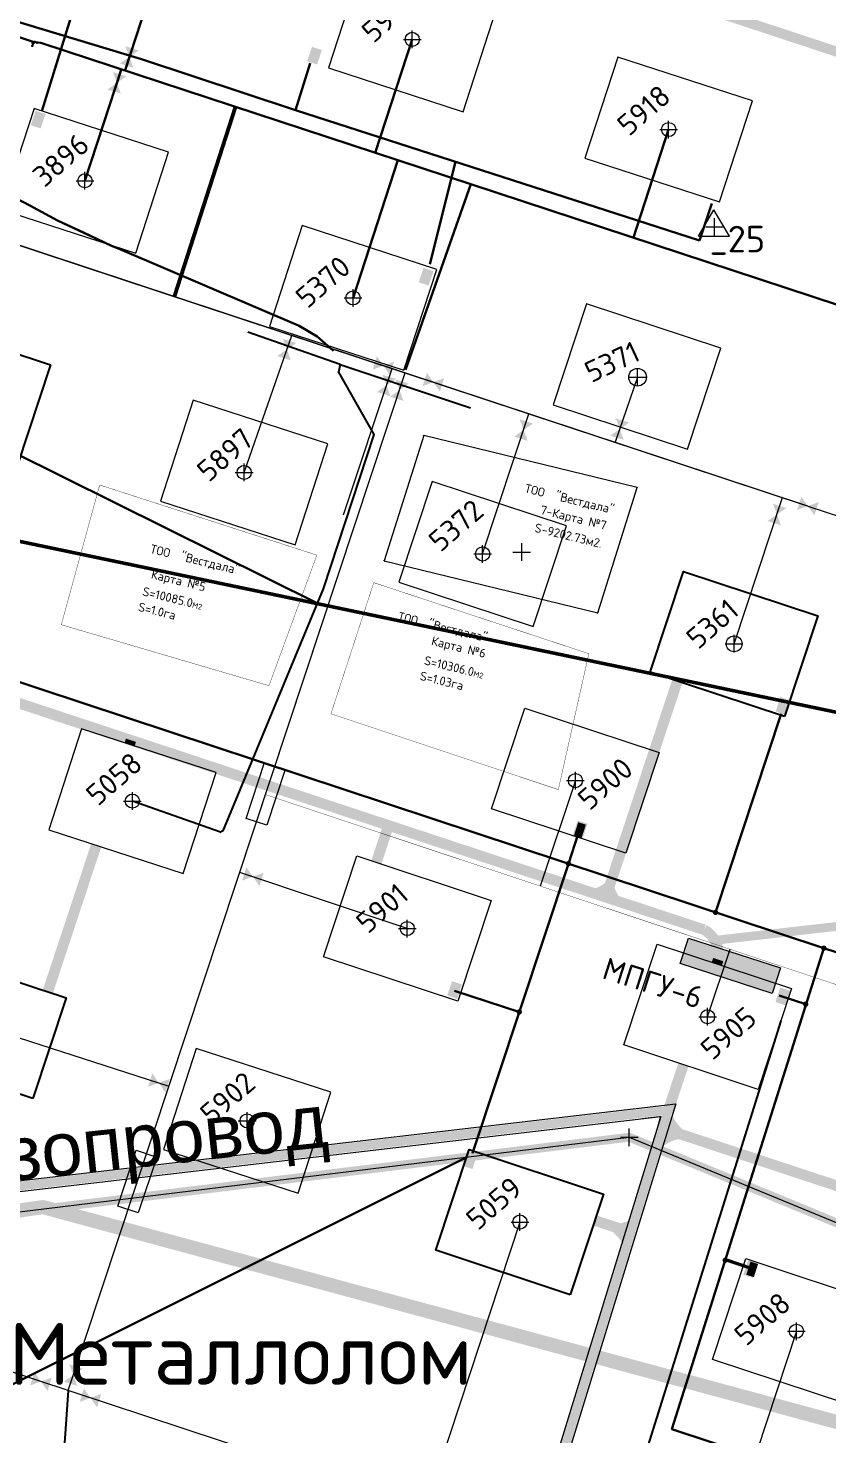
# Model space of a CAD drawing. Header units: millimetres. Extents: x 519 to 9564855, y -810 to 5021775.
# Drawn here: x 9535011 to 9535463, y 5000140 to 5000935 of the extents above; entities that cross this region are included whole.
import ezdxf
from ezdxf.enums import TextEntityAlignment as Align

# ---------------------------------------------------------------- set-up
doc = ezdxf.new("R2010")
doc.units = ezdxf.units.MM
doc.header["$LTSCALE"] = 2
doc.header["$MEASUREMENT"] = 0
doc.header["$PDMODE"] = 2
doc.header["$PDSIZE"] = 5
for name, pattern in [('1', [0]), ('92051501$0$GROUND1', [60, 50, -10]), ('DASHED2', [9.525, 6.35, -3.175]), ('Трубопровод подводный под дном', [9.5, 2.25, -1, 1, -1, 1, -1, 2.25])]:
    doc.linetypes.add(name, pattern=pattern)
for name, color, linetype in [('164 скв. на 2011 год (измененные)', 121, 'Continuous'), ('CONTROL', 7, 'Continuous'), ('Existing roads', 41, 'Continuous'), ('Future Roads', 44, 'Continuous'), ('OilColl&Flowlines', 3, 'Continuous'), ('POINT', 7, 'Continuous'), ('PT_ID', 7, 'Continuous'), ('ROAD_GROUND', 9, 'Continuous'), ('Stage 9.Frame&Text', 7, 'Continuous'), ('STATION', 7, 'Continuous'), ('водавод', 5, 'Continuous'), ('Газопровод', 4, 'Continuous'), ('Здание', 250, '1'), ('МГ-земельный участок', 7, 'Continuous'), ('Скважины  2018 года', 7, 'Continuous'), ('Скважины 2017г', 221, 'Continuous'), ('Скважины на 2013 год.', 21, '1'), ('Скважины на 2021 год', 7, 'Continuous'), ('Сущ. Нефтепровод', 3, 'НЕФТЬ')]:
    doc.layers.add(name, color=color, linetype=linetype)
for name, color, linetype, lineweight in [('PPLINE_GAS', 4, 'GAS_LINE', 30), ('WELLS(drilled after 2000y)', 6, 'Continuous', 40), ('Водовод', 5, 'Трубопровод подводный под дном', 30), ('неф.коллектор', 94, 'g5_122_n', 30), ('Нефтепровод', 94, 'g5_122_n', 30), ('Нефтепровод Fiberclass', 14, 'g5_122_n', 30), ('Скважины на 2022 год', 60, 'Continuous', 13), ('ТХ_Проект. НГ', 244, 'g_122_n', 50), ('Электро', 1, 'Continuous', 30), ('Электроснаб', 1, 'Continuous', 18), ('Электроснабжене', 1, 'Continuous', 18)]:
    doc.layers.add(name, color=color, linetype=linetype, lineweight=lineweight)
doc.layers.add('скв.2011', color=7, linetype='Continuous', true_color=0xb3ffff)
doc.styles.add('92051501$0$STANDARD', font='simplex.shx')
doc.styles.add('Arial', font='arial.ttf', dxfattribs={"height": 30})
doc.styles.add('Elect', font='isocpeur.ttf')
doc.styles.add('GeoApp', font='', dxfattribs={"height": 1})
doc.styles.add('Line_GUGK', font='')
doc.styles.get("Standard").update_dxf_attribs({"font": 'isocpeur.ttf', "width": 0.5})
doc.styles.add('STD', font='txt')
doc.styles.get('GeoApp').set_extended_font_data('D431', italic=True)
doc.styles.get('Line_GUGK').set_extended_font_data('Bm431', italic=True)
doc.linetypes.add('g5_121_g', pattern='A,4,-0.4,["Г",GeoApp,S=1,R=0,X=0,Y=-0.5],-1.2,12', length=17.6)
doc.linetypes.add('g5_122_n', pattern='A,1,-1,1.5,-0.3,["Н",GeoApp,S=1,R=0,X=0,Y=-0.5],-1.5,1.5,-1,4,-1,4,-1,3', length=20.8)
doc.linetypes.add('g_122_n', pattern='A,2,-2,3,-0.6,["Н",Line_GUGK,S=2,R=0,X=0,Y=-1],-3,3,-2,8,-2,8,-2,6', length=41.6)
doc.linetypes.add('GAS_LINE', pattern='A,0.5,-0.2,["G",92051501$0$STANDARD,S=0.1,R=0,X=-0.1,Y=-0.05],-0.05', length=0.75)
doc.linetypes.add('НЕФТЬ', pattern='A,20,-1.5,[1,MG,S=1,R=0,X=0,Y=-1.3],-3.5', length=25)

# ---------------------------------------------------------------- blocks, each defined once
blk = doc.blocks.new('92051501$0$WELLPAD')
at = {"flags": 128}
blk.add_lwpolyline([(40, -30), (-40, -30), (-40, 30), (40, 30)], close=True, dxfattribs=at)
blk = doc.blocks.new('CROSS')
at = {"color": 0}
for p, q in [((-50, 0), (50, 0)), ((0, -50), (0, 50))]:
    blk.add_line(p, q, dxfattribs=at)
blk = doc.blocks.new('Z')
at = {"lineweight": 9}
h = blk.add_hatch(dxfattribs=at)
h.set_pattern_fill('ANSI31', color=256, scale=0.05, style=0)
h.set_pattern_definition([(45, (13.5061613, 46.7154025), (-0.0044194174, 0.0044194174), [])])
h.paths.add_polyline_path([(-0.34, -0.18), (-0.34, 0.18), (-0.01, 0)])
h.paths.add_polyline_path([(0.01, 0), (0.34, -0.18), (0.34, 0.18)])
at = {"color": 7, "lineweight": 13, "flags": 128}
blk.add_lwpolyline([(-0.35, -0.19), (-0.35, 0.19), (0.35, -0.19), (0.35, 0.19), (-0.35, -0.19)], dxfattribs=at)

msp = doc.modelspace()

# ---------------------------------------------------------------- hatches: boundary and pattern name
at = {"linetype": 'ByBlock', "lineweight": 0, "ltscale": 80}
msp.add_hatch(color=1, dxfattribs=at).paths.add_polyline_path([(9535384.25484, 5000420.58006), (9535379.59026, 5000406.22394), (9535431.56624, 5000389.33592), (9535436.23082, 5000403.69204)])
at = {"layer": 'Existing roads', "lineweight": 0}
h = msp.add_hatch(color=256, dxfattribs=at)
h.paths.add_polyline_path([(9535340.13458, 5000452.6824), (9535341.72182, 5000452.08564, 0.155118741), (9535346.25447, 5000442.54863), (9535337.69888, 5000445.30177)])
h.paths.add_polyline_path([(9535338.60888, 5000453.25603), (9535340.13458, 5000452.6824), (9535337.69888, 5000445.30177), (9535328.90294, 5000448.13225, 0.161550784)])
h = msp.add_hatch(color=256, dxfattribs=at)
edge = h.paths.add_edge_path()
edge.add_line((9535381.48955, 5000311.85213), (9535379.8977, 5000307.1061))
edge.add_arc((9535382.62562, 5000286.70324), 20.58442, 457.61544673, 491.50735806)
edge.add_line((9535368.98399, 5000302.11831), (9535374.9927, 5000320.27797))
edge.add_arc((9535398.79831, 5000331.91593), 26.4981, 566.05282574, 589.21610865)
h = msp.add_hatch(color=256, dxfattribs=at)
edge = h.paths.add_edge_path()
edge.add_line((9535341.80146, 5000253.932), (9535343.3933, 5000258.67803))
edge.add_arc((9535340.66538, 5000279.08089), 20.58442, 277.61544673, 311.50735806)
edge.add_line((9535354.30701, 5000263.66582), (9535348.2983, 5000245.50616))
edge.add_arc((9535324.49269, 5000233.8682), 26.4981, 386.05282574, 409.21610865)
at = {"layer": 'Скважины 2017г', "linetype": 'ByBlock', "lineweight": 0, "ltscale": 40}
h = msp.add_hatch(color=1, dxfattribs=at)
h.dxf.hatch_style = 1
h.set_gradient(color1=(255, 0, 0), color2=(255, 0, 0), tint=1)
h.paths.add_polyline_path([(9535323.80949, 5000477.35758), (9535326.16854, 5000484.78464), (9535321.85466, 5000486.15485), (9535319.49561, 5000478.72779)])
h = msp.add_hatch(color=1, dxfattribs=at)
h.dxf.hatch_style = 1
h.set_gradient(color1=(255, 0, 0), color2=(255, 0, 0), tint=1)
h.paths.add_polyline_path([(9535421.1817, 5000228.81348), (9535423.54075, 5000236.24054), (9535419.22687, 5000237.61075), (9535416.86782, 5000230.18369)])
at = {"layer": 'Электро', "ltscale": 25}
for points in [[(9535168.62924, 5000916.63701), (9535174.24148, 5000914.78002), (9535176.9487, 5000922.96188), (9535171.33647, 5000924.81887)], [(9535012.33699, 5000880.42412), (9535017.94922, 5000878.56713), (9535020.65645, 5000886.74899), (9535015.04422, 5000888.60597)], [(9535231.67477, 5000791.56111), (9535237.287, 5000789.70412), (9535239.99423, 5000797.88598), (9535234.382, 5000799.74297)], [(9535318.8374, 5000478.92677), (9535324.44963, 5000477.06978), (9535327.15686, 5000485.25164), (9535321.54463, 5000487.10863)], [(9535247.80838, 5000388.06396), (9535253.42062, 5000386.20697), (9535256.12785, 5000394.38883), (9535250.51561, 5000396.24581)], [(9535433.40553, 5000384.45405), (9535439.01776, 5000382.59706), (9535441.72499, 5000390.77892), (9535436.11276, 5000392.63591)], [(9535415.17013, 5000230.18754), (9535420.78237, 5000228.33056), (9535423.4896, 5000236.51242), (9535417.87736, 5000238.3694)]]:
    msp.add_hatch(color=256, dxfattribs=at).paths.add_polyline_path(points)
at = {"layer": 'Электро', "ltscale": 7.5}
for points in [[(9535441.76207, 5000555.19864), (9535436.12995, 5000556.9944), (9535433.51197, 5000548.78355), (9535439.1441, 5000546.98778)], [(9535264.67812, 5000298.17685), (9535259.046, 5000299.97261), (9535256.42803, 5000291.76176), (9535262.06015, 5000289.966)]]:
    msp.add_hatch(color=256, dxfattribs=at).paths.add_polyline_path(points)
at = {"layer": 'Электроснаб', "lineweight": 0, "ltscale": 7.5}
for points in [[(9535441.76207, 5000555.19864), (9535436.12995, 5000556.9944), (9535433.51197, 5000548.78355), (9535439.1441, 5000546.98778)], [(9535264.67812, 5000298.17685), (9535259.046, 5000299.97261), (9535256.42803, 5000291.76176), (9535262.06015, 5000289.966)]]:
    msp.add_hatch(color=1, dxfattribs=at).paths.add_polyline_path(points)
at = {"layer": 'Электроснаб', "lineweight": 0, "ltscale": 25}
for points in [[(9535318.8374, 5000478.92677), (9535324.44963, 5000477.06978), (9535327.15686, 5000485.25164), (9535321.54463, 5000487.10863)], [(9535247.80838, 5000388.06396), (9535253.42062, 5000386.20697), (9535256.12785, 5000394.38883), (9535250.51561, 5000396.24581)], [(9535433.40553, 5000384.45405), (9535439.01776, 5000382.59706), (9535441.72499, 5000390.77892), (9535436.11276, 5000392.63591)], [(9535415.17013, 5000230.18754), (9535420.78237, 5000228.33056), (9535423.4896, 5000236.51242), (9535417.87736, 5000238.3694)]]:
    msp.add_hatch(color=1, dxfattribs=at).paths.add_polyline_path(points)
at = {"layer": 'Электроснабжене', "lineweight": 0, "ltscale": 7.5}
for points in [[(9535441.76207, 5000555.19864), (9535436.12995, 5000556.9944), (9535433.51197, 5000548.78355), (9535439.1441, 5000546.98778)], [(9535264.67812, 5000298.17685), (9535259.046, 5000299.97261), (9535256.42803, 5000291.76176), (9535262.06015, 5000289.966)]]:
    msp.add_hatch(color=1, dxfattribs=at).paths.add_polyline_path(points)
at = {"layer": 'Электроснабжене', "lineweight": 0, "ltscale": 25}
for points in [[(9535318.8374, 5000478.92677), (9535324.44963, 5000477.06978), (9535327.15686, 5000485.25164), (9535321.54463, 5000487.10863)], [(9535247.80838, 5000388.06396), (9535253.42062, 5000386.20697), (9535256.12785, 5000394.38883), (9535250.51561, 5000396.24581)], [(9535433.40553, 5000384.45405), (9535439.01776, 5000382.59706), (9535441.72499, 5000390.77892), (9535436.11276, 5000392.63591)], [(9535415.17013, 5000230.18754), (9535420.78237, 5000228.33056), (9535423.4896, 5000236.51242), (9535417.87736, 5000238.3694)]]:
    msp.add_hatch(color=1, dxfattribs=at).paths.add_polyline_path(points)

# ---------------------------------------------------------------- linework, layer by layer
at = {"linetype": 'Continuous', "lineweight": 0}
for p, q in [((9535234.6291, 5000704.8325, -23.5784), (9535212.16, 5000634.03, -23.9136)), ((9535355.1733, 5000675.4779, -23.4851), (9535234.6291, 5000704.8325, -23.5784)), ((9535332.9359, 5000604.6657, -23.653), (9535355.1733, 5000675.4779, -23.4851)), ((9535212.16, 5000634.03, -23.9136), (9535332.9359, 5000604.6657, -23.653))]:
    msp.add_line(p, q, dxfattribs=at)
at = {"lineweight": 0, "ltscale": 5, "const_width": 0.2}
for points in [[(9535029.61, 5000597.87), (9535051.31, 5000676.93), (9535174.09, 5000637.24), (9535147.01, 5000563.39), (9535029.61, 5000597.87)], [(9535206.27, 5000621.68), (9535327.88, 5000581.49), (9535310.61, 5000504.61), (9535182.08, 5000547.52), (9535206.27, 5000621.68)]]:
    msp.add_lwpolyline(points, dxfattribs=at)
at = {"color": 1, "linetype": 'ByBlock', "lineweight": 0, "ltscale": 80}
msp.add_lwpolyline([(9535384.25484, 5000420.58006), (9535436.23082, 5000403.69204), (9535431.56624, 5000389.33592), (9535379.59026, 5000406.22394)], close=True, dxfattribs=at)
at = {"layer": '164 скв. на 2011 год (измененные)', "color": 0, "linetype": 'ByBlock', "lineweight": 0, "ltscale": 80, "const_width": 5}
msp.add_lwpolyline([(9535220.53, 4999792.35), (9534857.34064, 5000044.69341), (9534853.82, 5000247.06), (9535350.71, 5000307.96), (9535536.36, 5000231.24), (9535358.65, 4999910.07), (9535220.53, 4999792.35)], dxfattribs=at)
at = {"layer": 'CONTROL', "lineweight": 0}
for p, q in [((9535407.30771, 5000817.65866), (9535398.60275, 5000832.66762)), ((9535407.30771, 5000817.65866), (9535398.60275, 5000832.66762)), ((9535389.89779, 5000817.65866), (9535407.30771, 5000817.65866)), ((9535389.89779, 5000817.65866), (9535407.30771, 5000817.65866))]:
    msp.add_line(p, q, dxfattribs=at)
at = {"layer": 'Existing roads', "lineweight": 0, "const_width": 6}
for points in [[(9534078.89143, 5000860.14334), (9535393.11817, 5000425.28952)], [(9535068.22311, 5000530.15623), (9535069.00859, 5000532.53151)], [(9535207.75068, 5000463.48582), (9535214.6265, 5000484.34918)], [(9535022.17072, 5000390.89383), (9535049.38487, 5000473.18941)], [(9535400.20035, 5000405.99146), (9535401.01528, 5000408.45438)], [(9535372.81973, 5000323.24102), (9535381.34491, 5000349.00606)]]:
    msp.add_lwpolyline(points, dxfattribs=at)
at = {"layer": 'Existing roads', "lineweight": 0, "const_width": 6, "elevation": 0.00005}
for points in [[(9535377.89196, 5000565.92348), (9535338.12825, 5000445.75654)], [(9535331.46455, 5000260.82964), (9535348.75984, 5000255.10694)]]:
    msp.add_lwpolyline(points, dxfattribs=at)
at = {"layer": 'Existing roads', "lineweight": 0, "const_width": 6}
for points in [[(9535401.01528, 5000408.45438, 0.311962257), (9535393.11817, 5000425.28952, -0.574822104)], [(9537889.91883, 4999341.77945), (9537924.72003, 4999447.01825, 0.414213562), (9537912.01067, 4999472.28626), (9535372.52563, 5000312.06314)]]:
    msp.add_lwpolyline(points, format="xyb", dxfattribs=at)
at = {"layer": 'Future Roads', "linetype": 'ByBlock', "lineweight": 0}
msp.add_lwpolyline([(9534209.96643, 5001246.66376, 5, 5, 0), (9534272.53101, 5001225.68209, 5, 5, 0.416378138), (9534278.87293, 5001228.86789, 5, 5, 0), (9534302.88488, 5001302.26189, 5, 5.7, -0.41519618), (9534309.20768, 5001305.45405, 5.7, 5.7, 0), (9536138.17449, 5000700.28207, 5.7, 5.7, 0)], format="xyseb", dxfattribs=at)
at = {"layer": 'Future Roads', "linetype": 'ByBlock', "lineweight": 0, "const_width": 5}
msp.add_lwpolyline([(9535534.33636, 5000450.36553), (9535529.90968, 5000436.84343, -0.193740551), (9535527.50636, 5000433.98485), (9535399.05225, 5000419.33106)], format="xyb", dxfattribs=at)
at = {"layer": 'OilColl&Flowlines', "lineweight": 0}
for p, q in [((9534037.5435, 5001132.93901), (9535451.40646, 5000665.11737)), ((9534981.88758, 5000820.44869), (9535451.35887, 5000665.10914)), ((9535133, 5000684), (9535159.89097, 5000761.55059)), ((9535189.24027, 5000660.12142), (9535216.62323, 5000742.77891)), ((9535189.24027, 5000660.12142), (9535216.62323, 5000742.77891)), ((9535189.24027, 5000660.12142), (9535216.62323, 5000742.77891)), ((9535033.54332, 5000164.65773), (9535224.03015, 5000740.35207)), ((9535129.39011, 5000454.46404), (9535223.98256, 5000740.34384)), ((9535267.8, 5000637.9), (9535294.02804, 5000717.16706)), ((9535410, 5000587.1), (9535437.38295, 5000669.7575)), ((9535410, 5000587.1), (9535437.38295, 5000669.7575)), ((9535479.44, 5000017.75), (9533943.87878, 5000523.47099)), ((9534984.9, 5000371), (9535090.49027, 5000336.7643)), ((9535288.9, 5000260), (9535235.44302, 5000098.13867))]:
    msp.add_line(p, q, dxfattribs=at)
at = {"layer": 'OilColl&Flowlines', "color": 3, "linetype": 'ByBlock', "lineweight": 0, "ltscale": 25}
for p, q in [((9535451.64381, 5000665.03884), (9536615.44046, 5000279.95961)), ((9535225.2, 5000426), (9535130.49516, 5000457.80376))]:
    msp.add_line(p, q, dxfattribs=at)
at = {"layer": 'OilColl&Flowlines', "color": 0, "linetype": 'ByBlock', "lineweight": 0, "ltscale": 25}
for p, q in [((9535134.09368, 5000488.34735), (9535144.53858, 5000519.91421)), ((9535144.53858, 5000519.91421), (9535156.16848, 5000516.06608)), ((9535156.16848, 5000516.06608), (9535145.72357, 5000484.49923)), ((9535145.72357, 5000484.49923), (9535134.09368, 5000488.34735)), ((9535061.5291, 5000269.04075), (9535071.974, 5000300.60761)), ((9535071.974, 5000300.60761), (9535083.6039, 5000296.75949)), ((9535083.6039, 5000296.75949), (9535073.159, 5000265.19263)), ((9535073.159, 5000265.19263), (9535061.5291, 5000269.04075))]:
    msp.add_line(p, q, dxfattribs=at)
at = {"layer": 'OilColl&Flowlines'}
msp.add_line((9535033.52651, 5000164.60693), (9535018.15179, 4999952.92699), dxfattribs=at)
at = {"layer": 'OilColl&Flowlines', "lineweight": 0}
for points, elevation in [([(9535066.5244, 5000914.1457, 8, 0, 0), (9535068.08918, 5000919.09587, 0, 8, 0), (9535069.61837, 5000923.93347, 8, 8, 0)], 1.5501), ([(9535059.51327, 5000899.47019, 8, 0, 0), (9535061.07804, 5000904.42037, 0, 8, 0), (9535062.60723, 5000909.25796, 8, 8, 0)], -122.38696)]:
    msp.add_lwpolyline(points, format="xyseb", dxfattribs=dict(at, elevation=elevation))
for points in [[(9535155.58935, 5000748.65203, 8, 0, 0), (9535157.15413, 5000753.60221, 0, 8, 0), (9535158.68332, 5000758.4398, 8, 8, 0)], [(9535216.63839, 5000742.87102, 8, 0, 0), (9535211.68822, 5000744.43579, 0, 8, 0), (9535206.85062, 5000745.96498, 8, 8, 0)], [(9535211.91712, 5000728.33495, 8, 0, 0), (9535213.4819, 5000733.28512, 0, 8, 0), (9535215.01109, 5000738.12272, 8, 8, 0)], [(9535211.91712, 5000728.33495, 8, 0, 0), (9535213.4819, 5000733.28512, 0, 8, 0), (9535215.01109, 5000738.12272, 8, 8, 0)], [(9535211.91712, 5000728.33495, 8, 0, 0), (9535213.4819, 5000733.28512, 0, 8, 0), (9535215.01109, 5000738.12272, 8, 8, 0)], [(9535219.24551, 5000725.67076, 8, 0, 0), (9535220.81029, 5000730.62094, 0, 8, 0), (9535222.33948, 5000735.45853, 8, 8, 0)], [(9535244.88242, 5000733.52558, 8, 0, 0), (9535239.93225, 5000735.09036, 0, 8, 0), (9535235.09465, 5000736.61955, 8, 8, 0)], [(9535289.44062, 5000703.08179, 8, 0, 0), (9535291.0054, 5000708.03197, 0, 8, 0), (9535292.53459, 5000712.86956, 8, 8, 0)], [(9535343.76446, 5000703.65575, 8, 0, 0), (9535345.32924, 5000708.60593, 0, 8, 0), (9535346.85843, 5000713.44352, 8, 8, 0)], [(9535432.67685, 5000655.31353, 8, 0, 0), (9535434.24163, 5000660.2637, 0, 8, 0), (9535435.77082, 5000665.1013, 8, 8, 0)], [(9535456.59398, 5000663.47406, 8, 0, 0), (9535451.64381, 5000665.03884, 0, 8, 0), (9535446.80621, 5000666.56803, 8, 8, 0)], [(9535089.68894, 5000337.10259, 8, 0, 0), (9535084.73877, 5000338.66737, 0, 8, 0), (9535079.90117, 5000340.19656, 8, 8, 0)], [(9535034.80834, 5000168.47587, 8, 0, 0), (9535036.37311, 5000173.42605, 0, 8, 0), (9535037.90231, 5000178.26364, 8, 8, 0)], [(9535023.00964, 5000168.19435, 8, 0, 0), (9535018.05946, 5000169.75913, 0, 8, 0), (9535013.22187, 5000171.28832, 8, 8, 0)], [(9535051.01633, 5000158.92745, 8, 0, 0), (9535046.06615, 5000160.49222, 0, 8, 0), (9535041.22856, 5000162.02141, 8, 8, 0)]]:
    msp.add_lwpolyline(points, format="xyseb", dxfattribs=at)
at = {"layer": 'OilColl&Flowlines', "color": 3, "linetype": 'ByBlock', "lineweight": 0, "ltscale": 25}
msp.add_lwpolyline([(9535142.85724, 5000453.81321, 8, 0, 0), (9535137.90707, 5000455.37798, 0, 8, 0), (9535133.06947, 5000456.90717, 8, 8, 0)], format="xyseb", dxfattribs=at)
at = {"layer": 'PPLINE_GAS', "linetype": 'g5_121_g', "lineweight": -2}
msp.add_line((9535436.37507, 5000373.75936), (9535288.8354, 4999902.01771), dxfattribs=at)
at = {"layer": 'ROAD_GROUND', "color": 8, "lineweight": 0, "const_width": 5}
for points in [[(9533571.38322, 5000628.46165), (9533800.81319, 5000545.97104), (9534519.86736, 5000222.9772), (9534653.29417, 5000238.97633), (9535372.81973, 5000323.24102)], [(9534656.57418, 5000239.36045), (9535372.8196, 5000323.2406), (9535203.59289, 4999771.91703)]]:
    msp.add_lwpolyline(points, dxfattribs=at)
at = {"layer": 'ROAD_GROUND', "lineweight": 0}
for points in [[(9534656.22523, 5000242.34009), (9535377.037, 5000326.755), (9535206.69775, 4999772.02274)], [(9534662.87442, 5000237.07778), (9535368.60219, 5000319.72619), (9535201.59442, 4999775.8433)]]:
    msp.add_lwpolyline(points, dxfattribs=at)
at = {"layer": 'ROAD_GROUND', "lineweight": 0, "const_width": 0.5}
for points in [[(9535372.62651, 5000326.23849), (9535377.02445, 5000326.71413), (9535375.38301, 5000321.36856)], [(9535357.75064, 5000318.45536), (9535368.27103, 5000319.68741), (9535366.00444, 5000311.26626)]]:
    msp.add_lwpolyline(points, dxfattribs=at)
at = {"layer": 'Stage 9.Frame&Text', "color": 0, "linetype": 'ByBlock', "lineweight": 0}
for centre, radius in [((9535410, 5000587.1), 4.48341), ((9535288.9, 5000260), 4)]:
    msp.add_circle(centre, radius, dxfattribs=at)
msp.add_point((9535410, 5000587.1), dxfattribs=at)
at = {"layer": 'Stage 9.Frame&Text', "color": 0, "linetype": 'ByBlock', "lineweight": 0, "ltscale": 80}
msp.add_point((9535288.9, 5000260), dxfattribs=at)
at = {"layer": 'STATION', "lineweight": 0}
msp.add_point((9535398.94518, 5000822.9059, -22.9), dxfattribs=at)
at = {"layer": 'водавод', "linetype": 'Continuous', "elevation": -0.5442}
for points in [[(9535187.26771, 5000745.09272), (9535135.00602, 5000763.30047)], [(9535187.26771, 5000745.09272), (9535186.32665, 5000740.70158), (9535206.2588, 5000705.57172), (9535177.74432, 5000618.20531), (9535120.84991, 5000481.31354), (9535119.58496, 5000480.5563), (9535069.8, 5000498.1)], [(9535187.26771, 5000745.09272), (9535260.89187, 5000720.61302)]]:
    msp.add_lwpolyline(points, dxfattribs=at)
at = {"layer": 'Газопровод', "color": 132, "linetype": '92051501$0$GROUND1', "lineweight": 100, "const_width": 8}
msp.add_lwpolyline([(9533942.06971, 5000433.4003), (9534353.38475, 5000277.98862), (9534408.09908, 5000252.64238), (9534454.17528, 5000231.29773), (9534518.04707, 5000210.29014), (9534625.03869, 5000206.33895), (9534667.90867, 5000192.79749), (9534701.32703, 5000223.3009), (9535019.30777, 5000268.41216), (9535549.94724, 5000124.68543)], dxfattribs=at)
at = {"layer": 'Здание', "lineweight": -2, "ltscale": 0.7}
msp.add_lwpolyline([(9535027.47, 5000826.635), (9535057.62, 5000812.386), (9535062.711, 5000810.28)], dxfattribs=at)
at = {"layer": 'МГ-земельный участок', "color": 0, "linetype": 'DASHED2', "lineweight": 25, "ltscale": 5, "const_width": 2}
msp.add_lwpolyline([(9522167.80801, 4999999.48247), (9521654, 5002362), (9522840, 5002532), (9525642, 5002155), (9528521, 5002235), (9531281, 5003464), (9533105, 5001043), (9546614, 4998215), (9544978, 4995525), (9543652, 4996420), (9539605, 4995735), (9529554.6705, 4998798.09585), (9529554.71722, 4998845.23995), (9529525.402, 4998845.269), (9529525.36994, 4998882.97318), (9529309.91997, 4998882.84552), (9526935, 5000017), (9526935, 4999132), (9522906, 5001105), (9522683.367, 5000265.06642), (9522496, 5000315)], close=True, dxfattribs=at)
at = {"layer": 'неф.коллектор', "color": 224, "linetype": 'g_122_n', "lineweight": 30}
for points in [[(9534913.426, 5000895.838), (9534906.721, 5000872.021), (9534996.012, 5000843.32), (9535011.741, 5000834.9775), (9535027.47, 5000826.635), (9535042.545, 5000819.5105), (9535057.62, 5000812.386), (9535062.711, 5000810.28)], [(9535062.711, 5000810.28), (9535062.711, 5000810.28), (9535164.066, 5000766.967)], [(9535164.066, 5000766.967), (9535174.25, 5000760.926), (9535183.498, 5000752.784)]]:
    msp.add_lwpolyline(points, dxfattribs=at)
at = {"layer": 'Нефтепровод', "elevation": -0.0148}
msp.add_lwpolyline([(9535498.7868, 5000768.9124), (9535261.17554, 5000847.08131), (9535017.96547, 5000927.1433)], dxfattribs=at)
at = {"layer": 'Нефтепровод Fiberclass'}
for points, elevation in [([(9534770.642, 5001006.3703), (9534797.8014, 5000997.8749), (9534826.8719, 5000989.3161), (9534871.2313, 5000975.3843), (9534872.1393, 5000975.0103), (9534924.7137, 5000957.3253), (9534934.6688, 5000954.3373), (9535013.7873, 5000927.6835), (9535017.96547, 5000927.1433)], -24.9338), ([(9535013.5812, 5000926.9407), (9535013.7873, 5000927.6835)], -24.0943)]:
    msp.add_lwpolyline(points, dxfattribs=dict(at, elevation=elevation))
at = {"layer": 'скв.2011', "color": 0, "linetype": 'ByBlock', "lineweight": 0, "ltscale": 80}
for p, q in [((9534853.82, 5000247.06), (9535350.71, 5000307.96)), ((9535350.71, 5000307.96), (9535536.36, 5000231.24))]:
    msp.add_line(p, q, dxfattribs=at)
at = {"layer": 'скв.2011', "color": 0, "linetype": 'ByBlock', "lineweight": 0, "ltscale": 80, "const_width": 0.1}
msp.add_lwpolyline([(9534853.82, 5000247.06), (9535350.71, 5000307.96), (9535536.36, 5000231.24), (9535358.65, 4999910.07), (9535220.53, 4999792.35), (9534857.34064, 5000044.69341), (9534853.82, 5000247.06)], dxfattribs=at)
at = {"layer": 'скв.2011', "color": 0, "linetype": 'ByBlock', "lineweight": 0, "ltscale": 80}
msp.add_point((9535350.71, 5000307.96), dxfattribs=at)
at = {"layer": 'Скважины  2018 года', "linetype": 'ByBlock', "lineweight": 0, "ltscale": 2}
msp.add_line((9535389.89779, 5000817.65866), (9535398.60275, 5000832.66762), dxfattribs=at)
msp.add_lwpolyline([(9535307.7178, 5000722.33358), (9535383.69478, 5000697.28368), (9535402.4822, 5000754.26642), (9535326.50522, 5000779.31632)], close=True, dxfattribs=at)
at = {"layer": 'Скважины 2017г', "color": 3, "linetype": 'ByBlock', "lineweight": 0, "ltscale": 5}
msp.add_line((9535355.4, 5000737.9), (9535342.77813, 5000701.06052), dxfattribs=at)
at = {"layer": 'Скважины 2017г', "color": 18, "linetype": 'ByBlock', "lineweight": 0, "ltscale": 5, "true_color": 0x000000, "const_width": 0.2}
msp.add_lwpolyline([(9535212.16, 5000634.03), (9535234.56953, 5000704.85141), (9535355.17431, 5000675.48205), (9535332.93563, 5000604.66578), (9535212.16, 5000634.03002)], dxfattribs=at)
at = {"layer": 'Скважины 2017г', "color": 0, "linetype": 'ByBlock', "lineweight": 0}
for points in [[(9535272.88202, 5000493.77759), (9535291.73745, 5000550.76299), (9535367.71798, 5000525.62241), (9535348.86255, 5000468.63701), (9535272.88202, 5000493.77759)], [(9535177.78202, 5000410.07759), (9535196.63745, 5000467.06299), (9535272.61798, 5000441.92241), (9535253.76255, 5000384.93701), (9535177.78202, 5000410.07759)], [(9535397.78202, 5000182.27759), (9535416.63745, 5000239.26299), (9535492.61798, 5000214.12241), (9535473.76255, 5000157.13701), (9535397.78202, 5000182.27759)]]:
    msp.add_lwpolyline(points, dxfattribs=at)
at = {"layer": 'Скважины 2017г', "color": 3, "linetype": 'ByBlock', "lineweight": 0, "ltscale": 5}
for points in [[(9535320.3, 5000509.7), (9535300.42472, 5000450.02081)], [(9535395, 5000376.1), (9535407.71806, 5000414.28833)], [(9535445.2, 5000198.2), (9535394.92212, 5000045.59576)]]:
    msp.add_lwpolyline(points, dxfattribs=at)
at = {"layer": 'Скважины 2017г', "color": 3, "linetype": 'ByBlock', "lineweight": 0, "ltscale": 5, "const_width": 0.2}
msp.add_lwpolyline([(9535145.04234, 5000501.76864), (9535983.88686, 5000222.40373)], dxfattribs=at)
at = {"layer": 'Скважины 2017г', "color": 1, "linetype": 'ByBlock', "lineweight": 0, "ltscale": 2, "const_width": 0.2}
msp.add_lwpolyline([(9535316.2937, 5000462.70647), (9535322.53661, 5000480.74652)], dxfattribs=at)
at = {"layer": 'Скважины 2017г', "color": 0, "linetype": 'ByBlock', "lineweight": 0, "ltscale": 5}
msp.add_lwpolyline([(9535347.58202, 5000360.17759), (9535366.43745, 5000417.16299), (9535442.41798, 5000392.02241), (9535423.56255, 5000335.03701), (9535347.58202, 5000360.17759)], dxfattribs=at)
at = {"layer": 'Скважины 2017г', "color": 1, "linetype": 'ByBlock', "lineweight": 0, "ltscale": 2, "elevation": -4.252}
msp.add_lwpolyline([(9535405.23921, 5000239.28408), (9535420.23205, 5000234.17178)], dxfattribs=at)
at = {"layer": 'Скважины 2017г', "color": 0, "linetype": 'ByBlock', "lineweight": 0}
for centre in [(9535320.3, 5000509.7), (9535225.2, 5000426), (9535445.2, 5000198.2)]:
    msp.add_circle(centre, 4, dxfattribs=at)
at = {"layer": 'Скважины 2017г', "color": 0, "linetype": 'ByBlock', "lineweight": 0, "ltscale": 5}
msp.add_circle((9535395, 5000376.1), 4, dxfattribs=at)
at = {"layer": 'Скважины 2017г', "color": 0, "linetype": 'ByBlock', "lineweight": 0}
for p in [(9535320.3, 5000509.7), (9535320.3, 5000509.7), (9535225.2, 5000426), (9535225.2, 5000426), (9535445.2, 5000198.2)]:
    msp.add_point(p, dxfattribs=at)
at = {"layer": 'Скважины 2017г', "color": 0, "linetype": 'ByBlock', "lineweight": 0, "ltscale": 5}
msp.add_point((9535395, 5000376.1), dxfattribs=at)
at = {"layer": 'Скважины на 2021 год', "lineweight": 0, "ltscale": 2}
msp.add_lwpolyline([(9535220.4178, 5000621.93358), (9535296.39478, 5000596.88368), (9535315.1822, 5000653.86642), (9535239.20522, 5000678.91632)], close=True, dxfattribs=at)
at = {"layer": 'Скважины на 2021 год', "lineweight": 0}
for centre, radius in [((9535043, 5000849), 4), ((9535194.55, 5000782.75), 4), ((9535355.4, 5000737.9), 5), ((9535133, 5000684), 4), ((9535267.8, 5000637.9), 4)]:
    msp.add_circle(centre, radius, dxfattribs=at)
at = {"layer": 'Скважины на 2021 год', "color": 0, "lineweight": 0}
msp.add_circle((9535069.8, 5000498.1), 4, dxfattribs=at)
at = {"layer": 'Скважины на 2021 год', "lineweight": 0, "ltscale": 50}
for p in [(9535043, 5000849), (9535194.55, 5000782.75), (9535267.8, 5000637.9)]:
    msp.add_point(p, dxfattribs=at)
at = {"layer": 'Скважины на 2021 год', "lineweight": 0}
for p in [(9535355.4, 5000737.9), (9535133, 5000684), (9535289.9, 5000639)]:
    msp.add_point(p, dxfattribs=at)
at = {"layer": 'Скважины на 2021 год', "color": 0, "lineweight": 0}
msp.add_point((9535069.8, 5000498.1), dxfattribs=at)
at = {"layer": 'Скважины на 2022 год', "color": 0, "lineweight": 0}
for points in [[(9535180.68723, 5000912.82898), (9535256.77175, 5000888.10762), (9535275.31277, 5000945.17102), (9535199.22825, 5000969.89238)], [(9535325.68723, 5000861.82898), (9535401.77175, 5000837.10762), (9535420.31277, 5000894.17102), (9535344.22825, 5000918.89238)], [(9534995.68723, 5000832.82898), (9535071.77175, 5000808.10762), (9535090.31277, 5000865.17102), (9535014.22825, 5000889.89238)], [(9535147.23723, 5000766.57898), (9535223.32175, 5000741.85762), (9535241.86277, 5000798.92102), (9535165.77825, 5000823.64238)], [(9535085.68723, 5000667.82898), (9535161.77175, 5000643.10762), (9535180.31277, 5000700.17102), (9535104.22825, 5000724.89238)], [(9535022.48723, 5000481.92898), (9535098.57175, 5000457.20762), (9535117.11277, 5000514.27102), (9535041.02825, 5000538.99238)], [(9535087.38723, 5000301.02898), (9535163.47175, 5000276.30762), (9535182.01277, 5000333.37102), (9535105.92825, 5000358.09238)]]:
    msp.add_lwpolyline(points, close=True, dxfattribs=at)
for centre in [(9535228, 5000929), (9535373, 5000878), (9535134.7, 5000317.2)]:
    msp.add_circle(centre, 4, dxfattribs=at)
at = {"layer": 'Скважины на 2022 год', "color": 0, "lineweight": 0, "ltscale": 50}
for p in [(9535228, 5000929), (9535373, 5000878)]:
    msp.add_point(p, dxfattribs=at)
at = {"layer": 'Скважины на 2022 год', "color": 0, "lineweight": 0}
msp.add_point((9535134.7, 5000317.2), dxfattribs=at)
at = {"layer": 'Сущ. Нефтепровод', "linetype": 'Continuous', "lineweight": 30}
msp.add_line((9535261.17554, 5000847.08131, -0.0148), (9535224.29856, 5000742.12079, -0.0148), dxfattribs=at)
at = {"layer": 'ТХ_Проект. НГ', "color": 3, "linetype": 'ByBlock', "lineweight": 30, "ltscale": 0.3}
for p, q in [((9535043, 5000849), (9535063.56324, 5000912.28228, -122.38696)), ((9535194.55003, 5000782.75009, -0.5), (9535219.87225, 5000860.67788, -151.21114))]:
    msp.add_line(p, q, dxfattribs=at)
for points in [[(9535087, 5000977), (9535065.72531, 5000911.57978)], [(9535228, 5000929), (9535207.14418, 5000864.86782)], [(9535373, 5000878), (9535352.92719, 5000816.2756)]]:
    msp.add_lwpolyline(points, dxfattribs=at)
at = {"layer": 'ТХ_Проект. НГ', "color": 3, "linetype": 'ByBlock', "ltscale": 0.3, "elevation": -0.1969}
msp.add_lwpolyline([(9535093.56684, 5000783.81932), (9535128.06078, 5000890.90117)], dxfattribs=at)
at = {"layer": 'Электро'}
for p, q in [((9535252.56131, 5000859.73851, 1.5501), (9535238.04806, 5000801.82407, -166.39068)), ((9535397.34536, 5000836.17993, -76.33494), (9535390.39681, 5000815.16177, 1.5501))]:
    msp.add_line(p, q, dxfattribs=at)
at = {"layer": 'Электро', "ltscale": 25}
for p, q in [((9535460.75279, 5000414.89696), (9534316.76545, 5000793.42224)), ((9535436.66576, 5000547.43438, 0), (9535399.51167, 5000435.16114)), ((9535316.29372, 5000462.69645), (9535321.79924, 5000479.64071)), ((9535262.14552, 5000298.98822), (9535316.29372, 5000462.69645)), ((9535374.72036, 5000142.74261), (9535460.75279, 5000414.89696)), ((9535460.75279, 5000414.89696), (9535715.23781, 5000332.20977)), ((9535251.97222, 5000390.70171), (9535288.80288, 5000378.7347)), ((9535435.5367, 5000388.05221), (9535451.14559, 5000382.98057)), ((9535419.64351, 5000233.57049), (9535404.94251, 5000238.34713))]:
    msp.add_line(p, q, dxfattribs=at)
at = {"layer": 'Электро', "ltscale": 50}
msp.add_line((9535258.83414, 5000296.69948), (9534991.68308, 5000163.02629), dxfattribs=at)
at = {"layer": 'Электро', "ltscale": 0.5}
msp.add_line((9535977.23732, 4999945.11695, -4.252), (9535374.72036, 5000142.74261, -4.252), dxfattribs=at)
at = {"layer": 'Электро'}
for points, elevation in [([(9530840.12613, 5001685.10724), (9530867.95929, 5001675.80813), (9531072.27425, 5002322.12467), (9532648.0566, 5001801.54263), (9532666.21636, 5001856.77245), (9535175.35053, 5000609.58884)], 0.00005), ([(9534775.87974, 5001008.29023), (9535074.9537, 5000917.7993), (9535162.0186, 5000889.0205), (9535390.39681, 5000815.16177)], 1.5501), ([(9535040.93716, 5000960.42286), (9535018.56825, 5000888.48222)], 0.3414), ([(9535162.0186, 5000889.0205), (9535170.37794, 5000915.55835)], 1.2043)]:
    msp.add_lwpolyline(points, dxfattribs=dict(at, elevation=elevation))
at = {"layer": 'Электро', "ltscale": 25, "const_width": 1.5}
for points in [[(9535315.58059, 5000462.92872, 1), (9535317.00718, 5000462.4652, 1)], [(9535398.79837, 5000435.3929, 1), (9535400.22496, 5000434.92938, 1)], [(9535460.0395, 5000415.12872, 1), (9535461.46609, 5000414.6652, 1)], [(9535449.7421, 5000383.43659, 1), (9535451.16869, 5000382.97307, 1)], [(9535287.83641, 5000379.04872, 1), (9535289.263, 5000378.5852, 1)], [(9535404.22922, 5000238.57889, 1), (9535405.6558, 5000238.11537, 1)]]:
    msp.add_lwpolyline(points, format="xyb", close=True, dxfattribs=at)
at = {"layer": 'Электроснаб', "color": 1, "lineweight": 0, "ltscale": 25}
for p, q in [((9535460.75279, 5000414.89696), (9534316.76545, 5000793.42224)), ((9535436.66576, 5000547.43438, 0), (9535399.51167, 5000435.16114)), ((9535316.29372, 5000462.69645), (9535321.79924, 5000479.64071)), ((9535262.14552, 5000298.98822), (9535316.29372, 5000462.69645)), ((9535374.72036, 5000142.74261), (9535460.75279, 5000414.89696)), ((9535460.75279, 5000414.89696), (9535715.23781, 5000332.20977)), ((9535251.97222, 5000390.70171), (9535288.80288, 5000378.7347)), ((9535435.5367, 5000388.05221), (9535451.14559, 5000382.98057)), ((9535419.64351, 5000233.57049), (9535404.94251, 5000238.34713))]:
    msp.add_line(p, q, dxfattribs=at)
at = {"layer": 'Электроснаб', "color": 1, "linetype": 'ByBlock', "lineweight": 0, "ltscale": 50}
msp.add_line((9535258.83414, 5000296.69948), (9534991.68308, 5000163.02629), dxfattribs=at)
at = {"layer": 'Электроснаб', "color": 1, "lineweight": 0, "ltscale": 0.5}
msp.add_line((9535977.23732, 4999945.11695, -4.252), (9535374.72036, 5000142.74261, -4.252), dxfattribs=at)
at = {"layer": 'Электроснаб', "color": 1, "lineweight": 0, "ltscale": 25, "const_width": 1.5}
for points in [[(9535315.58059, 5000462.92872, 1), (9535317.00718, 5000462.4652, 1)], [(9535398.79837, 5000435.3929, 1), (9535400.22496, 5000434.92938, 1)], [(9535460.0395, 5000415.12872, 1), (9535461.46609, 5000414.6652, 1)], [(9535449.7421, 5000383.43659, 1), (9535451.16869, 5000382.97307, 1)], [(9535287.83641, 5000379.04872, 1), (9535289.263, 5000378.5852, 1)], [(9535404.22922, 5000238.57889, 1), (9535405.6558, 5000238.11537, 1)]]:
    msp.add_lwpolyline(points, format="xyb", close=True, dxfattribs=at)
at = {"layer": 'Электроснабжене', "color": 1, "lineweight": 0, "ltscale": 25}
for p, q in [((9535460.75279, 5000414.89696), (9534316.76545, 5000793.42224)), ((9535436.66576, 5000547.43438, 0), (9535399.51167, 5000435.16114)), ((9535316.29372, 5000462.69645), (9535321.79924, 5000479.64071)), ((9535262.14552, 5000298.98822), (9535316.29372, 5000462.69645)), ((9535374.72036, 5000142.74261), (9535460.75279, 5000414.89696)), ((9535460.75279, 5000414.89696), (9535715.23781, 5000332.20977)), ((9535251.97222, 5000390.70171), (9535288.80288, 5000378.7347)), ((9535435.5367, 5000388.05221), (9535451.14559, 5000382.98057)), ((9535419.64351, 5000233.57049), (9535404.94251, 5000238.34713))]:
    msp.add_line(p, q, dxfattribs=at)
at = {"layer": 'Электроснабжене', "color": 1, "linetype": 'ByBlock', "lineweight": 0, "ltscale": 50}
msp.add_line((9535258.83414, 5000296.69948), (9534991.68308, 5000163.02629), dxfattribs=at)
at = {"layer": 'Электроснабжене', "color": 1, "lineweight": 0, "ltscale": 0.5}
msp.add_line((9535946.72324, 4999955.45604, -4.2427), (9535374.72036, 5000142.74261, -4.252), dxfattribs=at)
at = {"layer": 'Электроснабжене', "color": 1, "lineweight": 0, "ltscale": 25, "const_width": 1.5}
for points in [[(9535315.58059, 5000462.92872, 1), (9535317.00718, 5000462.4652, 1)], [(9535398.79837, 5000435.3929, 1), (9535400.22496, 5000434.92938, 1)], [(9535460.0395, 5000415.12872, 1), (9535461.46609, 5000414.6652, 1)], [(9535449.7421, 5000383.43659, 1), (9535451.16869, 5000382.97307, 1)], [(9535287.83641, 5000379.04872, 1), (9535289.263, 5000378.5852, 1)], [(9535404.22922, 5000238.57889, 1), (9535405.6558, 5000238.11537, 1)]]:
    msp.add_lwpolyline(points, format="xyb", close=True, dxfattribs=at)

# ---------------------------------------------------------------- block references
at = {"layer": 'POINT', "color": 18, "true_color": 0x000000, "xscale": 0.002, "yscale": 0.002, "zscale": 0.002}
for p in [(9535187.26771, 5000745.09272, -0.5442), (9535186.32665, 5000740.70158, 0.4927), (9535119.58496, 5000480.5563, 1.7248), (9535120.84991, 5000481.31354, 1.5714)]:
    msp.add_blockref('CROSS', p, dxfattribs=at)
at = {"layer": 'POINT', "lineweight": 0, "xscale": 0.002, "yscale": 0.002, "zscale": 0.002}
for p in [(9535234.6291, 5000704.8325, -23.5784), (9535355.1733, 5000675.4779, -23.4851), (9535212.16, 5000634.03, -23.9136), (9535332.9359, 5000604.6657, -23.653)]:
    msp.add_blockref('CROSS', p, dxfattribs=at)
at = {"layer": 'Stage 9.Frame&Text', "color": 0, "linetype": 'ByBlock', "lineweight": 0, "xscale": 1.000397499139614, "yscale": 1.000397499139614, "zscale": 1.000397499139614, "rotation": 341.6915560444714}
for p in [(9534976.11016, 5000728.90831, 0.00005), (9535410.01016, 5000587.00831, 0.00005), (9534984.91016, 5000370.90831, 0.00005), (9535288.81016, 5000259.90831, 0.00005)]:
    msp.add_blockref('92051501$0$WELLPAD', p, dxfattribs=at)
at = {"layer": 'ТХ_Проект. НГ', "ltscale": 0.3}
for p, xscale, yscale, zscale, rotation in [((9535013.4204, 5000926.05585), 2.571222249723857, 2.571222249723857, 2.571222249723857, 259.6328096843757), ((9535015.24795, 5000927.35771), 2.571222249723858, 2.571222249723858, 2.571222249723858, 163.5253642105781)]:
    msp.add_blockref('Z', p, dxfattribs=dict(at, xscale=xscale, yscale=yscale, zscale=zscale, rotation=rotation))

# ---------------------------------------------------------------- texts
at = {"layer": 'CONTROL', "lineweight": 0, "style": 'Elect'}
msp.add_text(' _25', height=15.005963, rotation=0.00000003, dxfattribs=at).set_placement((9535386.61799, 5000808.5341))
at = {"layer": 'PT_ID', "lineweight": 0, "style": 'STD'}
for s, p in [(' 2', (9535234.6291, 5000704.8325, -23.5784)), (' 1', (9535355.1733, 5000675.4779, -23.4851)), (' 3', (9535212.16, 5000634.03, -23.9136)), (' 4', (9535332.9359, 5000604.6657, -23.653))]:
    msp.add_text(s, height=0.25, dxfattribs=at).set_placement(p)
at = {"layer": 'Stage 9.Frame&Text', "color": 0, "linetype": 'ByBlock', "lineweight": 0, "style": 'Elect'}
for s, p in [('5361', (9535389.63721, 5000583.40223)), ('5059', (9535265.12444, 5000254.71887))]:
    msp.add_text(s, height=12, rotation=41, dxfattribs=at).set_placement(p)
at = {"layer": 'WELLS(drilled after 2000y)', "color": 5, "lineweight": 0, "style": 'Elect'}
msp.add_text('МПГУ-6', height=12.501563, rotation=342.36749747, dxfattribs=at).set_placement((9535334.61554, 5000397.98474))
at = {"layer": 'Водовод', "color": 132, "style": 'Arial'}
msp.add_text('Проектируемый газопровод', height=30, rotation=6.131064, dxfattribs=at).set_placement((9534641.56784, 5000244.67222))
at = {"layer": 'скв.2011', "color": 0, "linetype": 'ByBlock', "lineweight": 0, "ltscale": 80}
msp.add_text('Металлолом', height=35, dxfattribs=at).set_placement((9535000, 5000167.92412))
at = {"layer": 'Скважины 2017г', "color": 0, "linetype": 'ByBlock', "lineweight": 0, "style": 'Elect'}
for s, p in [('5900', (9535328.25465, 5000492.27261)), ('5901', (9535202.94913, 5000422.53633)), ('5908', (9535416.79834, 5000189.24754))]:
    msp.add_text(s, height=12, rotation=41, dxfattribs=at).set_placement(p)
at = {"layer": 'Скважины 2017г', "color": 0, "linetype": 'ByBlock', "lineweight": 0, "ltscale": 5, "style": 'Elect'}
msp.add_text('5905', height=12, rotation=41, dxfattribs=at).set_placement((9535397.70212, 5000350.95387))
at = {"layer": 'Скважины на 2013 год.', "color": 9, "linetype": 'ByBlock', "lineweight": 0, "ltscale": 200, "true_color": 0xc7c8ca, "style": 'Elect'}
for s, p in [('ТОО  "Вестдала"', (9535291.27835, 5000672.8021)), ('7-Карта №7', (9535300.09642, 5000660.60499)), ('S-9202.73м2.', (9535296.83639, 5000650.49213)), ('ТОО  "Вестдала"', (9535079.52171, 5000638.54911)), ('Карта №5', (9535080.01002, 5000624.17763)), ('ТОО  "Вестдала"', (9535219.5525, 5000600.39514)), ('Карта №6', (9535238.45546, 5000586.54041))]:
    msp.add_text(s, height=5, rotation=346.20926606, dxfattribs=at).set_placement(p)
at = {"layer": 'Скважины на 2013 год.', "color": 9, "linetype": 'ByBlock', "lineweight": 0, "ltscale": 200, "true_color": 0xc7c8ca, "char_height": 5, "width": 0.2240208, "attachment_point": 1, "rotation": 346.20926606, "style": 'Elect'}
for s, insert in [('S=10085.0{\\H0.6429x;M2}', (9535076.33174, 5000619.35049)), ('S=1.0га', (9535073.89948, 5000610.61891)), ('S=10306.0{\\H0.6429x;M2}', (9535235.57533, 5000580.33665)), ('S=1.03га', (9535233.14306, 5000571.60507))]:
    msp.add_mtext(s, dxfattribs=dict(at, insert=insert))
at = {"layer": 'Скважины на 2021 год', "lineweight": 0, "style": 'Elect'}
msp.add_text('3896', height=12, rotation=41, dxfattribs=at).set_placement((9535020.06496, 5000844.74989))
at = {"layer": 'Скважины на 2021 год', "lineweight": 0}
for s, rotation, p in [('5370', 41, (9535171.12941, 5000773.52921)), ('5371', 25, (9535330.78436, 5000731.2183)), ('5897', 41, (9535115.33121, 5000675.31239)), ('5372', 41, (9535246.34421, 5000635.69052))]:
    msp.add_text(s, height=12, rotation=rotation, dxfattribs=at).set_placement(p, align=Align.BOTTOM_LEFT)
at = {"layer": 'Скважины на 2021 год', "color": 0, "lineweight": 0}
msp.add_text('5058', height=12, rotation=41, dxfattribs=at).set_placement((9535052.63466, 5000492.07071), align=Align.BOTTOM_LEFT)
at = {"layer": 'Скважины на 2022 год', "color": 0, "lineweight": 0, "style": 'Elect'}
for s, p in [('5917', (9535206.10279, 5000926.38385)), ('5918', (9535350.56115, 5000873.69977))]:
    msp.add_text(s, height=12, rotation=41, dxfattribs=at).set_placement(p)
at = {"layer": 'Скважины на 2022 год', "color": 0, "lineweight": 0}
msp.add_text('5902', height=12, rotation=41, dxfattribs=at).set_placement((9535117.11545, 5000311.74867), align=Align.BOTTOM_LEFT)

doc.saveas('drawing.dxf')
